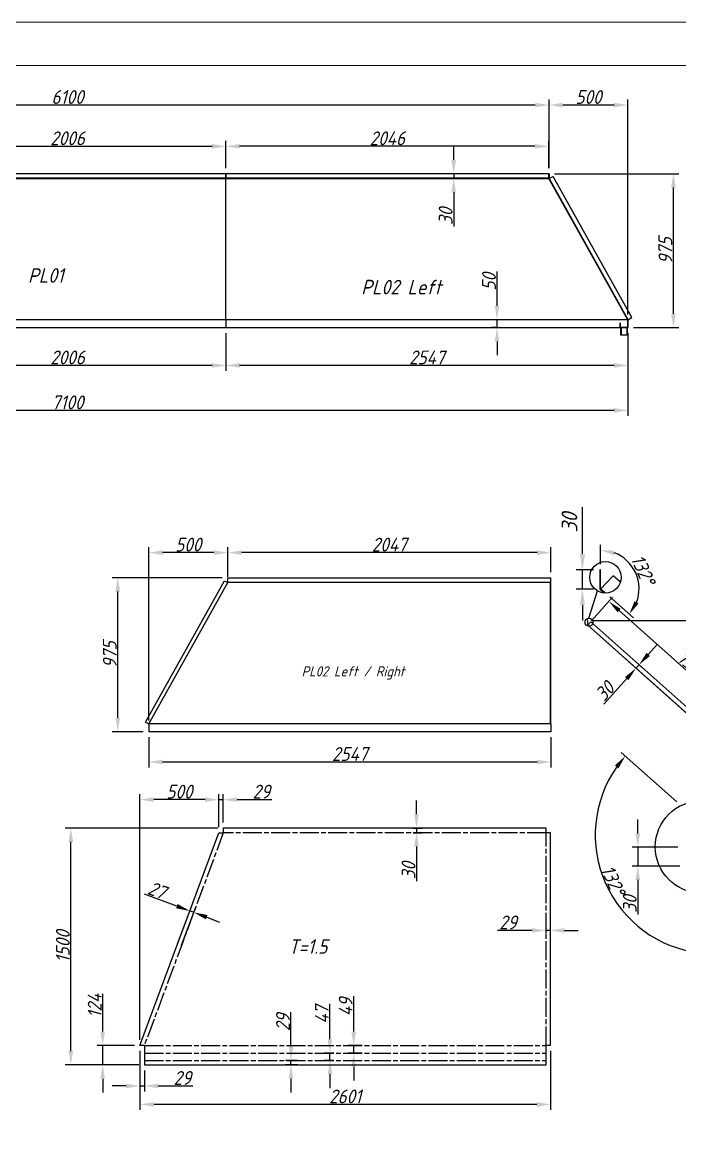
# Model space of a CAD drawing. Header units: millimetres. Extents: x 2225 to 18798, y -6307 to 4438.
# Drawn here: x 8211 to 12378, y -2559 to 4438 of the extents above; entities that cross this region are included whole.
import ezdxf

# ---------------------------------------------------------------- set-up
doc = ezdxf.new("R2010")
doc.units = ezdxf.units.MM
doc.header["$LTSCALE"] = 5
doc.linetypes.add('ACAD_ISO08W100', pattern=[36, 24, -3, 6, -3])
doc.linetypes.add('SLD-Solid', pattern=[0])
doc.styles.add('GENISO', font='geniso.shx', dxfattribs={"oblique": 15})
doc.dimstyles.new('Scale', dxfattribs={"dimscale": 35, "dimtxt": 2.5, "dimasz": 2.5, "dimexe": 1, "dimexo": 1, "dimgap": 0.2, "dimtad": 1, "dimdec": 0, "dimzin": 0, "dimtxsty": 'GENISO', "dimcen": 2.5, "dimclrd": 1, "dimclre": 1, "dimclrt": 256, "dimadec": 0, "dimazin": 0, "dimtfac": 1, "dimtdec": 0, "dimtmove": 0, "dimatfit": 3, "dimfxl": 1, "dimtzin": 0, "dimlwd": -1, "dimlwe": -1, "dimarcsym": 0})
doc.dimstyles.new('Scale 1B4', dxfattribs={"dimscale": 40, "dimtxt": 2.5, "dimasz": 2.5, "dimexe": 1, "dimexo": 1, "dimgap": 0.8, "dimtad": 1, "dimdec": 0, "dimlfac": 0.25, "dimzin": 0, "dimtxsty": 'GENISO', "dimcen": 2.5, "dimclrd": 1, "dimclre": 1, "dimclrt": 256, "dimadec": 0, "dimazin": 0, "dimtfac": 1, "dimtdec": 0, "dimtmove": 0, "dimatfit": 3, "dimfxl": 1, "dimtzin": 0, "dimlwd": -1, "dimlwe": -1, "dimarcsym": 0})
doc.dimstyles.new('Scale 4', dxfattribs={"dimscale": 35, "dimtxt": 2.5, "dimasz": 2.5, "dimexe": 1, "dimexo": 1, "dimgap": 0.2, "dimtad": 1, "dimdec": 0, "dimlfac": 0.25, "dimzin": 0, "dimtxsty": 'GENISO', "dimcen": 2.5, "dimclrd": 1, "dimclre": 1, "dimclrt": 256, "dimadec": 0, "dimazin": 0, "dimtfac": 1, "dimtdec": 0, "dimtmove": 0, "dimatfit": 3, "dimfxl": 1, "dimtzin": 0, "dimlwd": -1, "dimlwe": -1, "dimarcsym": 0})

# ---------------------------------------------------------------- blocks, each defined once
blk = doc.blocks.new('dfsdfdcxvcx')
at = {"color": 3}
for p, q in [((415, 4251.5), (415, 4206.5)), ((450, 4251.5), (450, 4206.5))]:
    blk.add_line(p, q, dxfattribs=at)
blk.add_lwpolyline([(455, 4251.5), (410, 4251.5), (410, 4206.5), (455, 4206.5)], close=True, dxfattribs=at)
blk = doc.blocks.new('*D57')
at = {"color": 1, "transparency": 16777216}
for p, q in [((4949.1, 2467.5), (4949.1, 1943.4)), ((12049.1, 2467.5), (12049.1, 1943.4)), ((11961.6, 1978.4), (5036.6, 1978.4))]:
    blk.add_line(p, q, dxfattribs=at)
for points in [[(5036.6, 1993), (5036.6, 1963.8), (4949.1, 1978.4)], [(11961.6, 1993), (11961.6, 1963.8), (12049.1, 1978.4)]]:
    blk.add_solid(points, dxfattribs=at)
at = {"layer": 'Defpoints', "color": 0, "transparency": 16777216}
for p in [(4949.1, 2502.5), (12049.1, 2502.5), (4949.1, 1978.4)]:
    blk.add_point(p, dxfattribs=at)
at = {"transparency": 16777216, "insert": (8499.1, 2029.2), "char_height": 87.5, "attachment_point": 5, "style": 'GENISO'}
blk.add_mtext('7100', dxfattribs=at)
blk = doc.blocks.new('*D58')
at = {"color": 1, "transparency": 16777216}
for p, q in [((5449.1, 3512.5), (5449.1, 3947.4)), ((11549.1, 3512.5), (11549.1, 3947.4)), ((11461.6, 3912.4), (5536.6, 3912.4))]:
    blk.add_line(p, q, dxfattribs=at)
for points in [[(5536.6, 3927), (5536.6, 3897.8), (5449.1, 3912.4)], [(11461.6, 3927), (11461.6, 3897.8), (11549.1, 3912.4)]]:
    blk.add_solid(points, dxfattribs=at)
at = {"layer": 'Defpoints', "color": 0, "transparency": 16777216}
for p in [(5449.1, 3912.4), (5449.1, 3477.5), (11549.1, 3477.5)]:
    blk.add_point(p, dxfattribs=at)
at = {"transparency": 16777216, "insert": (8499.1, 3963.2), "char_height": 87.5, "attachment_point": 5, "style": 'GENISO'}
blk.add_mtext('6100', dxfattribs=at)
blk = doc.blocks.new('*D59')
at = {"color": 1, "transparency": 16777216}
for p, q in [((11549.1, 3512.5), (11549.1, 3947.4)), ((12049.1, 2586.7), (12049.1, 3947.4)), ((11961.6, 3912.4), (11636.6, 3912.4))]:
    blk.add_line(p, q, dxfattribs=at)
for points in [[(11636.6, 3927), (11636.6, 3897.8), (11549.1, 3912.4)], [(11961.6, 3927), (11961.6, 3897.8), (12049.1, 3912.4)]]:
    blk.add_solid(points, dxfattribs=at)
at = {"layer": 'Defpoints', "color": 0, "transparency": 16777216}
for p in [(11549.1, 3912.4), (11549.1, 3477.5), (12049.1, 2551.7)]:
    blk.add_point(p, dxfattribs=at)
at = {"transparency": 16777216, "insert": (11799.1, 3963.2), "char_height": 87.5, "attachment_point": 5, "style": 'GENISO'}
blk.add_mtext('500', dxfattribs=at)
blk = doc.blocks.new('*D67')
at = {"color": 1, "transparency": 16777216}
for p, q in [((9502.1, 2467.5), (9502.1, 2228.1)), ((12049.1, 2467.5), (12049.1, 2228.1)), ((11961.6, 2263.1), (9589.6, 2263.1))]:
    blk.add_line(p, q, dxfattribs=at)
for points in [[(9589.6, 2277.7), (9589.6, 2248.5), (9502.1, 2263.1)], [(11961.6, 2277.7), (11961.6, 2248.5), (12049.1, 2263.1)]]:
    blk.add_solid(points, dxfattribs=at)
at = {"layer": 'Defpoints', "color": 0, "transparency": 16777216}
for p in [(9502.1, 2502.5), (12049.1, 2502.5), (9502.1, 2263.1)]:
    blk.add_point(p, dxfattribs=at)
at = {"transparency": 16777216, "insert": (10775.6, 2313.9), "char_height": 87.5, "attachment_point": 5, "style": 'GENISO'}
blk.add_mtext('2547', dxfattribs=at)
blk = doc.blocks.new('*D68')
at = {"color": 1, "transparency": 16777216}
for p, q in [((7496.1, 2467.5), (7496.1, 2228.1)), ((9502.1, 2467.5), (9502.1, 2228.1)), ((9414.6, 2263.1), (7583.6, 2263.1))]:
    blk.add_line(p, q, dxfattribs=at)
for points in [[(7583.6, 2277.7), (7583.6, 2248.5), (7496.1, 2263.1)], [(9414.6, 2277.7), (9414.6, 2248.5), (9502.1, 2263.1)]]:
    blk.add_solid(points, dxfattribs=at)
at = {"layer": 'Defpoints', "color": 0, "transparency": 16777216}
for p in [(7496.1, 2502.5), (9502.1, 2502.5), (7496.1, 2263.1)]:
    blk.add_point(p, dxfattribs=at)
at = {"transparency": 16777216, "insert": (8499.1, 2313.9), "char_height": 87.5, "attachment_point": 5, "style": 'GENISO'}
blk.add_mtext('2006', dxfattribs=at)
blk = doc.blocks.new('*D70')
at = {"color": 1, "transparency": 16777216}
for p, q in [((11584.1, 3477.5), (12372, 3477.5)), ((12337, 2590), (12337, 3390)), ((12084.1, 2502.5), (12372, 2502.5))]:
    blk.add_line(p, q, dxfattribs=at)
for points in [[(12322.4, 3390), (12351.5, 3390), (12337, 3477.5)], [(12322.4, 2590), (12351.5, 2590), (12337, 2502.5)]]:
    blk.add_solid(points, dxfattribs=at)
at = {"layer": 'Defpoints', "color": 0, "transparency": 16777216}
for p in [(11549.1, 3477.5), (12337, 3477.5), (12049.1, 2502.5)]:
    blk.add_point(p, dxfattribs=at)
at = {"transparency": 16777216, "insert": (12286.2, 2990), "char_height": 87.5, "attachment_point": 5, "rotation": 90, "style": 'GENISO'}
blk.add_mtext('975', dxfattribs=at)
blk = doc.blocks.new('*D71')
at = {"color": 1, "transparency": 16777216}
for p, q in [((10945.3, 3565), (10945.3, 3652.5)), ((10986.4, 3477.5), (10910.3, 3477.5)), ((10986.4, 3447.5), (10910.3, 3447.5)), ((10945.3, 3477.5), (10945.3, 3447.5)), ((10945.3, 3360), (10945.3, 3142.2))]:
    blk.add_line(p, q, dxfattribs=at)
for points in [[(10930.7, 3565), (10959.9, 3565), (10945.3, 3477.5)], [(10930.7, 3360), (10959.9, 3360), (10945.3, 3447.5)]]:
    blk.add_solid(points, dxfattribs=at)
at = {"layer": 'Defpoints', "color": 0, "transparency": 16777216}
for p in [(10945.3, 3447.5), (11021.4, 3477.5), (11021.4, 3447.5)]:
    blk.add_point(p, dxfattribs=at)
at = {"transparency": 16777216, "insert": (10894.5, 3207.3), "char_height": 87.5, "attachment_point": 5, "rotation": 90, "style": 'GENISO'}
blk.add_mtext('30', dxfattribs=at)
blk = doc.blocks.new('*D72')
at = {"color": 1, "transparency": 16777216}
for p, q in [((11219.7, 2640), (11219.7, 2857.7)), ((11212.6, 2552.5), (11184.7, 2552.5)), ((11219.7, 2502.5), (11219.7, 2552.5)), ((11212.6, 2502.5), (11184.7, 2502.5)), ((11219.7, 2415), (11219.7, 2327.5))]:
    blk.add_line(p, q, dxfattribs=at)
for points in [[(11205.1, 2640), (11234.3, 2640), (11219.7, 2552.5)], [(11205.1, 2415), (11234.3, 2415), (11219.7, 2502.5)]]:
    blk.add_solid(points, dxfattribs=at)
at = {"layer": 'Defpoints', "color": 0, "transparency": 16777216}
for p in [(11219.7, 2552.5), (11247.6, 2552.5), (11247.6, 2502.5)]:
    blk.add_point(p, dxfattribs=at)
at = {"transparency": 16777216, "insert": (11168.9, 2792.6), "char_height": 87.5, "attachment_point": 5, "rotation": 90, "style": 'GENISO'}
blk.add_mtext('50', dxfattribs=at)
blk = doc.blocks.new('*D98')
at = {"color": 1, "transparency": 16777216}
for p, q in [((8957.6, -2078), (8957.6, -2452)), ((11558.6, -2078), (11558.6, -2452)), ((11471.1, -2417), (9045.1, -2417))]:
    blk.add_line(p, q, dxfattribs=at)
for points in [[(9045.1, -2402.5), (9045.1, -2431.6), (8957.6, -2417)], [(11471.1, -2402.5), (11471.1, -2431.6), (11558.6, -2417)]]:
    blk.add_solid(points, dxfattribs=at)
at = {"layer": 'Defpoints', "color": 0, "transparency": 16777216}
for p in [(8957.6, -2043), (11558.6, -2043), (8957.6, -2417)]:
    blk.add_point(p, dxfattribs=at)
at = {"transparency": 16777216, "insert": (10258.1, -2366.3), "char_height": 87.5, "attachment_point": 5, "style": 'GENISO'}
blk.add_mtext('2601', dxfattribs=at)
blk = doc.blocks.new('*D99')
at = {"color": 1, "transparency": 16777216}
for p, q in [((9451.1, -667), (8485.1, -667)), ((8520.1, -2079.5), (8520.1, -754.5)), ((8951.1, -2167), (8485.1, -2167))]:
    blk.add_line(p, q, dxfattribs=at)
for points in [[(8505.6, -754.5), (8534.7, -754.5), (8520.1, -667)], [(8505.6, -2079.5), (8534.7, -2079.5), (8520.1, -2167)]]:
    blk.add_solid(points, dxfattribs=at)
at = {"layer": 'Defpoints', "color": 0, "transparency": 16777216}
for p in [(8520.1, -667), (9486.1, -667), (8986.1, -2167)]:
    blk.add_point(p, dxfattribs=at)
at = {"transparency": 16777216, "insert": (8469.4, -1417), "char_height": 87.5, "attachment_point": 5, "rotation": 90, "style": 'GENISO'}
blk.add_mtext('1500', dxfattribs=at)
blk = doc.blocks.new('*D100')
at = {"color": 1, "transparency": 16777216}
for p, q in [((9914.5, -2051), (9914.5, -1831.8)), ((9954.9, -2138.5), (9879.5, -2138.5)), ((9954.9, -2167), (9879.5, -2167)), ((9914.5, -2167), (9914.5, -2138.5)), ((9914.5, -2254.5), (9914.5, -2342))]:
    blk.add_line(p, q, dxfattribs=at)
for points in [[(9900, -2051), (9929.1, -2051), (9914.5, -2138.5)], [(9900, -2254.5), (9929.1, -2254.5), (9914.5, -2167)]]:
    blk.add_solid(points, dxfattribs=at)
at = {"layer": 'Defpoints', "color": 0, "transparency": 16777216}
for p in [(9914.5, -2138.5), (9989.9, -2138.5), (9989.9, -2167)]:
    blk.add_point(p, dxfattribs=at)
at = {"transparency": 16777216, "insert": (9863.8, -1897.6), "char_height": 87.5, "attachment_point": 5, "rotation": 90, "style": 'GENISO'}
blk.add_mtext('29', dxfattribs=at)
blk = doc.blocks.new('*D101')
at = {"color": 1, "transparency": 16777216}
for p, q in [((10161.6, -2004), (10161.6, -1781.1)), ((10186.9, -2091.5), (10126.6, -2091.5)), ((10161.6, -2138.5), (10161.6, -2091.5)), ((10186.9, -2138.5), (10126.6, -2138.5)), ((10161.6, -2226), (10161.6, -2313.5))]:
    blk.add_line(p, q, dxfattribs=at)
for points in [[(10147, -2004), (10176.2, -2004), (10161.6, -2091.5)], [(10147, -2226), (10176.2, -2226), (10161.6, -2138.5)]]:
    blk.add_solid(points, dxfattribs=at)
at = {"layer": 'Defpoints', "color": 0, "transparency": 16777216}
for p in [(10161.6, -2091.5), (10221.9, -2091.5), (10221.9, -2138.5)]:
    blk.add_point(p, dxfattribs=at)
at = {"transparency": 16777216, "insert": (10110.8, -1848.8), "char_height": 87.5, "attachment_point": 5, "rotation": 90, "style": 'GENISO'}
blk.add_mtext('47', dxfattribs=at)
blk = doc.blocks.new('*D102')
at = {"color": 1, "transparency": 16777216}
for p, q in [((10311.9, -1955.5), (10311.9, -1732.2)), ((10365.7, -2043), (10276.9, -2043)), ((10365.7, -2091.5), (10276.9, -2091.5)), ((10311.9, -2091.5), (10311.9, -2043)), ((10311.9, -2179), (10311.9, -2266.5))]:
    blk.add_line(p, q, dxfattribs=at)
for points in [[(10297.3, -1955.5), (10326.5, -1955.5), (10311.9, -2043)], [(10297.3, -2179), (10326.5, -2179), (10311.9, -2091.5)]]:
    blk.add_solid(points, dxfattribs=at)
at = {"layer": 'Defpoints', "color": 0, "transparency": 16777216}
for p in [(10311.9, -2043), (10400.7, -2043), (10400.7, -2091.5)]:
    blk.add_point(p, dxfattribs=at)
at = {"transparency": 16777216, "insert": (10261.1, -1800.1), "char_height": 87.5, "attachment_point": 5, "rotation": 90, "style": 'GENISO'}
blk.add_mtext('49', dxfattribs=at)
blk = doc.blocks.new('*D103')
at = {"color": 1, "transparency": 16777216}
for p, q in [((10709.8, -579.5), (10709.8, -492)), ((10689.3, -667), (10744.8, -667)), ((10689.3, -697), (10744.8, -697)), ((10709.8, -667), (10709.8, -697)), ((10709.8, -784.5), (10709.8, -1002.2))]:
    blk.add_line(p, q, dxfattribs=at)
for points in [[(10695.3, -579.5), (10724.4, -579.5), (10709.8, -667)], [(10695.3, -784.5), (10724.4, -784.5), (10709.8, -697)]]:
    blk.add_solid(points, dxfattribs=at)
at = {"layer": 'Defpoints', "color": 0, "transparency": 16777216}
for p in [(10654.3, -667), (10654.3, -697), (10709.8, -697)]:
    blk.add_point(p, dxfattribs=at)
at = {"transparency": 16777216, "insert": (10659.1, -937.1), "char_height": 87.5, "attachment_point": 5, "rotation": 90, "style": 'GENISO'}
blk.add_mtext('30', dxfattribs=at)
blk = doc.blocks.new('*D105')
at = {"color": 1, "transparency": 16777216}
for p, q in [((9370.1, -486.9), (9282.6, -486.9)), ((9457.6, -662), (9457.6, -451.9)), ((9457.6, -486.9), (9486.1, -486.9)), ((9486.1, -632), (9486.1, -451.9)), ((9573.6, -486.9), (9792.8, -486.9))]:
    blk.add_line(p, q, dxfattribs=at)
for points in [[(9370.1, -472.3), (9370.1, -501.4), (9457.6, -486.9)], [(9573.6, -472.3), (9573.6, -501.4), (9486.1, -486.9)]]:
    blk.add_solid(points, dxfattribs=at)
at = {"layer": 'Defpoints', "color": 0, "transparency": 16777216}
for p in [(9457.6, -486.9), (9457.6, -697), (9486.1, -667)]:
    blk.add_point(p, dxfattribs=at)
at = {"transparency": 16777216, "insert": (9726.9, -436.1), "char_height": 87.5, "attachment_point": 5, "style": 'GENISO'}
blk.add_mtext('29', dxfattribs=at)
blk = doc.blocks.new('*D96')
at = {"color": 1, "transparency": 16777216}
for p, q in [((8957.6, -2078), (8957.6, -2335.2)), ((8986.1, -2202), (8986.1, -2335.2)), ((8870.1, -2300.2), (8782.6, -2300.2)), ((8957.6, -2300.2), (8986.1, -2300.2)), ((9073.6, -2300.2), (9292.8, -2300.2))]:
    blk.add_line(p, q, dxfattribs=at)
for points in [[(8870.1, -2285.6), (8870.1, -2314.8), (8957.6, -2300.2)], [(9073.6, -2285.6), (9073.6, -2314.8), (8986.1, -2300.2)]]:
    blk.add_solid(points, dxfattribs=at)
at = {"layer": 'Defpoints', "color": 0, "transparency": 16777216}
for p in [(8957.6, -2043), (8986.1, -2167), (8986.1, -2300.2)]:
    blk.add_point(p, dxfattribs=at)
at = {"transparency": 16777216, "insert": (9226.9, -2249.4), "char_height": 87.5, "attachment_point": 5, "style": 'GENISO'}
blk.add_mtext('29', dxfattribs=at)
blk = doc.blocks.new('*D97')
at = {"color": 1, "transparency": 16777216}
for p, q in [((8722, -1955.5), (8722, -1717)), ((8922.6, -2043), (8687, -2043)), ((8722, -2167), (8722, -2043)), ((8951.1, -2167), (8687, -2167)), ((8722, -2254.5), (8722, -2342))]:
    blk.add_line(p, q, dxfattribs=at)
for points in [[(8707.4, -1955.5), (8736.6, -1955.5), (8722, -2043)], [(8707.4, -2254.5), (8736.6, -2254.5), (8722, -2167)]]:
    blk.add_solid(points, dxfattribs=at)
at = {"layer": 'Defpoints', "color": 0, "transparency": 16777216}
for p in [(8722, -2043), (8957.6, -2043), (8986.1, -2167)]:
    blk.add_point(p, dxfattribs=at)
at = {"transparency": 16777216, "insert": (8671.2, -1792.5), "char_height": 87.5, "attachment_point": 5, "rotation": 90, "style": 'GENISO'}
blk.add_mtext('124', dxfattribs=at)
blk = doc.blocks.new('*D107')
at = {"color": 1, "transparency": 16777216}
for p, q in [((9478.7, 918.4), (8782.5, 918.4)), ((8817.5, 30.9), (8817.5, 830.9)), ((8978.7, -56.6), (8782.5, -56.6))]:
    blk.add_line(p, q, dxfattribs=at)
for points in [[(8802.9, 830.9), (8832.1, 830.9), (8817.5, 918.4)], [(8802.9, 30.9), (8832.1, 30.9), (8817.5, -56.6)]]:
    blk.add_solid(points, dxfattribs=at)
at = {"layer": 'Defpoints', "color": 0, "transparency": 16777216}
for p in [(8817.5, 918.4), (9513.7, 918.4), (9013.7, -56.6)]:
    blk.add_point(p, dxfattribs=at)
at = {"transparency": 16777216, "insert": (8766.7, 430.9), "char_height": 87.5, "attachment_point": 5, "rotation": 90, "style": 'GENISO'}
blk.add_mtext('975', dxfattribs=at)
blk = doc.blocks.new('*D108')
at = {"color": 1, "transparency": 16777216}
for p, q in [((9513.7, 953.4), (9513.7, 1112.5)), ((11473.2, 1077.5), (9601.2, 1077.5)), ((11560.7, 953.4), (11560.7, 1112.5))]:
    blk.add_line(p, q, dxfattribs=at)
for points in [[(9601.2, 1092.1), (9601.2, 1063), (9513.7, 1077.5)], [(11473.2, 1092.1), (11473.2, 1063), (11560.7, 1077.5)]]:
    blk.add_solid(points, dxfattribs=at)
at = {"layer": 'Defpoints', "color": 0, "transparency": 16777216}
for p in [(9513.7, 1077.5), (9513.7, 918.4), (11560.7, 918.4)]:
    blk.add_point(p, dxfattribs=at)
at = {"transparency": 16777216, "insert": (10537.2, 1128.3), "char_height": 87.5, "attachment_point": 5, "style": 'GENISO'}
blk.add_mtext('2047', dxfattribs=at)
blk = doc.blocks.new('*D109')
at = {"color": 1, "transparency": 16777216}
for p, q in [((9013.7, 14.7), (9013.7, 1112.5)), ((9426.2, 1077.5), (9101.2, 1077.5)), ((9513.7, 923.4), (9513.7, 1112.5))]:
    blk.add_line(p, q, dxfattribs=at)
for points in [[(9101.2, 1092.1), (9101.2, 1063), (9013.7, 1077.5)], [(9426.2, 1092.1), (9426.2, 1063), (9513.7, 1077.5)]]:
    blk.add_solid(points, dxfattribs=at)
at = {"layer": 'Defpoints', "color": 0, "transparency": 16777216}
for p in [(9013.7, 1077.5), (9513.7, 888.4), (9013.7, -20.3)]:
    blk.add_point(p, dxfattribs=at)
at = {"transparency": 16777216, "insert": (9263.7, 1128.3), "char_height": 87.5, "attachment_point": 5, "style": 'GENISO'}
blk.add_mtext('500', dxfattribs=at)
blk = doc.blocks.new('*D110')
at = {"color": 1, "transparency": 16777216}
for p, q in [((8957.6, -2008), (8957.6, -451.9)), ((9370.1, -486.9), (9045.1, -486.9)), ((9457.6, -662), (9457.6, -451.9))]:
    blk.add_line(p, q, dxfattribs=at)
for points in [[(9045.1, -472.3), (9045.1, -501.4), (8957.6, -486.9)], [(9370.1, -472.3), (9370.1, -501.4), (9457.6, -486.9)]]:
    blk.add_solid(points, dxfattribs=at)
at = {"layer": 'Defpoints', "color": 0, "transparency": 16777216}
for p in [(8957.6, -486.9), (9457.6, -697), (8957.6, -2043)]:
    blk.add_point(p, dxfattribs=at)
at = {"transparency": 16777216, "insert": (9207.6, -436.1), "char_height": 87.5, "attachment_point": 5, "style": 'GENISO'}
blk.add_mtext('500', dxfattribs=at)
blk = doc.blocks.new('*D111')
at = {"color": 1, "transparency": 16777216}
for p, q in [((9191.8, -1161.2), (8986.6, -1085)), ((9196.7, -1399.2), (9286, -1158.9)), ((9221.8, -1408.5), (9311.1, -1168.2)), ((9298.9, -1201), (9273.8, -1191.7)), ((9380.9, -1231.5), (9462.9, -1262))]:
    blk.add_line(p, q, dxfattribs=at)
for points in [[(9196.9, -1147.6), (9186.7, -1174.9), (9273.8, -1191.7)], [(9386, -1217.8), (9375.8, -1245.2), (9298.9, -1201)]]:
    blk.add_solid(points, dxfattribs=at)
at = {"layer": 'Defpoints', "color": 0, "transparency": 16777216}
for p in [(9273.8, -1191.7), (9184.6, -1432), (9209.6, -1441.3)]:
    blk.add_point(p, dxfattribs=at)
at = {"transparency": 16777216, "insert": (9065.9, -1060.3), "char_height": 87.5, "attachment_point": 5, "rotation": 339.62143, "style": 'GENISO'}
blk.add_mtext('27', dxfattribs=at)
blk = doc.blocks.new('*D112')
at = {"color": 1, "transparency": 16777216}
for p, q in [((11442.6, -1315.2), (11223.4, -1315.2)), ((11530.1, -1335), (11530.1, -1280.2)), ((11558.6, -1315.2), (11530.1, -1315.2)), ((11558.6, -1335), (11558.6, -1280.2)), ((11646.1, -1315.2), (11733.6, -1315.2))]:
    blk.add_line(p, q, dxfattribs=at)
for points in [[(11442.6, -1300.6), (11442.6, -1329.8), (11530.1, -1315.2)], [(11646.1, -1300.6), (11646.1, -1329.8), (11558.6, -1315.2)]]:
    blk.add_solid(points, dxfattribs=at)
at = {"layer": 'Defpoints', "color": 0, "transparency": 16777216}
for p in [(11530.1, -1315.2), (11530.1, -1370), (11558.6, -1370)]:
    blk.add_point(p, dxfattribs=at)
at = {"transparency": 16777216, "insert": (11289.3, -1264.5), "char_height": 87.5, "attachment_point": 5, "style": 'GENISO'}
blk.add_mtext('29', dxfattribs=at)
blk = doc.blocks.new('*D113')
at = {"color": 1, "transparency": 16777216}
for p, q in [((9013.7, -91.6), (9013.7, -283.5)), ((11560.7, -91.6), (11560.7, -283.5)), ((11473.2, -248.5), (9101.2, -248.5))]:
    blk.add_line(p, q, dxfattribs=at)
for points in [[(9101.2, -233.9), (9101.2, -263.1), (9013.7, -248.5)], [(11473.2, -233.9), (11473.2, -263.1), (11560.7, -248.5)]]:
    blk.add_solid(points, dxfattribs=at)
at = {"layer": 'Defpoints', "color": 0, "transparency": 16777216}
for p in [(9013.7, -56.6), (11560.7, -56.6), (9013.7, -248.5)]:
    blk.add_point(p, dxfattribs=at)
at = {"transparency": 16777216, "insert": (10287.2, -197.8), "char_height": 87.5, "attachment_point": 5, "style": 'GENISO'}
blk.add_mtext('2547', dxfattribs=at)
blk = doc.blocks.new('*D115')
at = {"color": 1, "transparency": 16777216}
for p, q in [((12111.6, -700.7), (12111.6, -613.2)), ((12364.8, -788.2), (12076.6, -788.2)), ((12111.6, -788.2), (12111.6, -908.2)), ((12376.8, -908.2), (12076.6, -908.2)), ((12111.6, -995.7), (12111.6, -1213.4))]:
    blk.add_line(p, q, dxfattribs=at)
for points in [[(12097, -700.7), (12126.2, -700.7), (12111.6, -788.2)], [(12097, -995.7), (12126.2, -995.7), (12111.6, -908.2)]]:
    blk.add_solid(points, dxfattribs=at)
at = {"layer": 'Defpoints', "color": 0, "transparency": 16777216}
for p in [(12399.8, -788.2), (12111.6, -908.2), (12411.8, -908.2)]:
    blk.add_point(p, dxfattribs=at)
at = {"transparency": 16777216, "insert": (12060.8, -1148.3), "char_height": 87.5, "attachment_point": 5, "rotation": 90, "style": 'GENISO'}
blk.add_mtext('30', dxfattribs=at)
blk = doc.blocks.new('*D117')
at = {"color": 1, "transparency": 16777216}
for p, q in [((12358.4, -501), (12006.1, -187.3)), ((12593.8, -931.2), (12593.8, -1497.6))]:
    blk.add_line(p, q, dxfattribs=at)
blk.add_arc((12593.8, -710.7), 751.9, 144.98673, 263.32894, dxfattribs=at)
for points in [[(11966.5, -270.2), (11989.4, -288.3), (12032.3, -210.6)], [(12507.3, -1442.9), (12505.6, -1472.1), (12593.8, -1462.6)]]:
    blk.add_solid(points, dxfattribs=at)
at = {"layer": 'Defpoints', "color": 0, "transparency": 16777216}
for p in [(12384.5, -524.3), (11842.5, -739.7), (12591.9, -709), (12593.8, -713.3), (12593.8, -896.2)]:
    blk.add_point(p, dxfattribs=at)
at = {"transparency": 16777216, "insert": (11954.1, -997.6), "char_height": 87.5, "attachment_point": 5, "rotation": 294.15784, "style": 'GENISO'}
blk.add_mtext('132°', dxfattribs=at)
blk = doc.blocks.new('*D118')
at = {"color": 1, "transparency": 16777216}
for p, q in [((11818, 644.9), (11951.4, 794.6)), ((12867.4, -68.4), (11993.4, 710.3)), ((12822.6, -250.2), (12956, -100.5))]:
    blk.add_line(p, q, dxfattribs=at)
for points in [[(12003.1, 721.2), (11983.7, 699.4), (11928.1, 768.5)], [(12877.1, -57.6), (12857.7, -79.3), (12932.7, -126.7)]]:
    blk.add_solid(points, dxfattribs=at)
at = {"layer": 'Defpoints', "color": 0, "transparency": 16777216}
for p in [(11928.1, 768.5), (11794.7, 618.8), (12799.3, -276.4)]:
    blk.add_point(p, dxfattribs=at)
at = {"transparency": 16777216, "insert": (12464.2, 358.8), "char_height": 87.5, "attachment_point": 5, "rotation": 318.29788, "style": 'GENISO'}
blk.add_mtext('1346', dxfattribs=at)
blk = doc.blocks.new('*D119')
at = {"color": 1, "transparency": 16777216}
for p, q in [((11829.6, 648.7), (13187.2, 648.7)), ((13152.2, -238.8), (13152.2, 561.2)), ((12831.6, -326.3), (13187.2, -326.3))]:
    blk.add_line(p, q, dxfattribs=at)
for points in [[(13137.6, 561.2), (13166.8, 561.2), (13152.2, 648.7)], [(13137.6, -238.8), (13166.8, -238.8), (13152.2, -326.3)]]:
    blk.add_solid(points, dxfattribs=at)
at = {"layer": 'Defpoints', "color": 0, "transparency": 16777216}
for p in [(11794.6, 648.7), (13152.2, 648.7), (12796.6, -326.3)]:
    blk.add_point(p, dxfattribs=at)
at = {"transparency": 16777216, "insert": (13101.4, 161.2), "char_height": 87.5, "attachment_point": 5, "rotation": 90, "style": 'GENISO'}
blk.add_mtext('975', dxfattribs=at)
blk = doc.blocks.new('*D120')
at = {"color": 1, "transparency": 16777216}
for p, q in [((11876.3, 1004.3), (11876.3, 1127.2)), ((11933.9, 797.9), (12083.9, 664.3))]:
    blk.add_line(p, q, dxfattribs=at)
blk.add_arc((11876.3, 849.2), 243, 339.06294, 69.25273, dxfattribs=at)
for points in [[(11959.7, 1062.1), (11965, 1090.8), (11876.3, 1092.2)], [(12115.7, 754.8), (12090.7, 770), (12057.7, 687.6)]]:
    blk.add_solid(points, dxfattribs=at)
at = {"layer": 'Defpoints', "color": 0, "transparency": 16777216}
for p in [(11876.3, 969.3), (11876.3, 851.9), (11878.2, 847.5), (12119.1, 858.6), (11907.8, 821.2)]:
    blk.add_point(p, dxfattribs=at)
at = {"transparency": 16777216, "insert": (12144.3, 969.4), "char_height": 87.5, "attachment_point": 5, "rotation": 294.15784, "style": 'GENISO'}
blk.add_mtext('132°', dxfattribs=at)
blk = doc.blocks.new('*D121')
at = {"color": 1, "transparency": 16777216}
for p, q in [((11760.7, 1069.3), (11760.7, 1366.2)), ((11830.3, 969.3), (11720.7, 969.3)), ((11760.7, 847.1), (11760.7, 969.3)), ((11831.3, 847.1), (11720.7, 847.1)), ((11760.7, 747.1), (11760.7, 647.1))]:
    blk.add_line(p, q, dxfattribs=at)
for points in [[(11744.1, 1069.3), (11777.4, 1069.3), (11760.7, 969.3)], [(11744.1, 747.1), (11777.4, 747.1), (11760.7, 847.1)]]:
    blk.add_solid(points, dxfattribs=at)
at = {"layer": 'Defpoints', "color": 0, "transparency": 16777216}
for p in [(11760.7, 969.3), (11870.3, 969.3), (11871.3, 847.1)]:
    blk.add_point(p, dxfattribs=at)
at = {"transparency": 16777216, "insert": (11678.7, 1267.7), "char_height": 100, "attachment_point": 5, "rotation": 90, "style": 'GENISO'}
blk.add_mtext('30', dxfattribs=at)
blk = doc.blocks.new('*D122')
at = {"color": 1, "transparency": 16777216}
for p, q in [((12177.7, 432.9), (12235.9, 498.2)), ((12119.5, 367.5), (12099.6, 345.1)), ((12126.5, 361.3), (12145.7, 344.2)), ((12106.5, 338.9), (12125.7, 321.8)), ((12041.4, 279.8), (11896.6, 117.2))]:
    blk.add_line(p, q, dxfattribs=at)
for points in [[(12166.8, 442.6), (12188.6, 423.2), (12119.5, 367.5)], [(12030.5, 289.5), (12052.3, 270.1), (12099.6, 345.1)]]:
    blk.add_solid(points, dxfattribs=at)
at = {"layer": 'Defpoints', "color": 0, "transparency": 16777216}
for p in [(12080.4, 362.2), (12100.4, 384.6), (12099.6, 345.1)]:
    blk.add_point(p, dxfattribs=at)
at = {"transparency": 16777216, "insert": (11902, 199.5), "char_height": 87.5, "attachment_point": 5, "rotation": 48.31567, "style": 'GENISO'}
blk.add_mtext('30', dxfattribs=at)
blk = doc.blocks.new('*D144')
at = {"color": 1, "transparency": 16777216}
for p, q in [((7496.1, 3512.5), (7496.1, 3686)), ((7583.6, 3651), (9414.6, 3651)), ((9502.1, 3512.5), (9502.1, 3686))]:
    blk.add_line(p, q, dxfattribs=at)
for points in [[(7583.6, 3665.6), (7583.6, 3636.4), (7496.1, 3651)], [(9414.6, 3665.6), (9414.6, 3636.4), (9502.1, 3651)]]:
    blk.add_solid(points, dxfattribs=at)
at = {"layer": 'Defpoints', "color": 0, "transparency": 16777216}
for p in [(9502.1, 3651), (7496.1, 3477.5), (9502.1, 3477.5)]:
    blk.add_point(p, dxfattribs=at)
at = {"transparency": 16777216, "insert": (8499.1, 3701.7), "char_height": 87.5, "attachment_point": 5, "style": 'GENISO'}
blk.add_mtext('2006', dxfattribs=at)
blk = doc.blocks.new('*D145')
at = {"color": 1, "transparency": 16777216}
for p, q in [((9502.1, 3512.5), (9502.1, 3686)), ((11460.1, 3651), (9589.6, 3651)), ((11547.6, 3512.5), (11547.6, 3686))]:
    blk.add_line(p, q, dxfattribs=at)
for points in [[(9589.6, 3665.6), (9589.6, 3636.4), (9502.1, 3651)], [(11460.1, 3665.6), (11460.1, 3636.4), (11547.6, 3651)]]:
    blk.add_solid(points, dxfattribs=at)
at = {"layer": 'Defpoints', "color": 0, "transparency": 16777216}
for p in [(9502.1, 3651), (9502.1, 3477.5), (11547.6, 3477.5)]:
    blk.add_point(p, dxfattribs=at)
at = {"transparency": 16777216, "insert": (10524.8, 3701.7), "char_height": 87.5, "attachment_point": 5, "style": 'GENISO'}
blk.add_mtext('2046', dxfattribs=at)

msp = doc.modelspace()

# ---------------------------------------------------------------- linework, layer by layer
at = {"color": 1}
msp.add_line((11549.1, 3477.5), (5449.1, 3477.5), dxfattribs=at)
for p, q in [((11547.6, 3447.5), (5450.6, 3447.5)), ((9502.1, 2552.5), (9502.1, 3447.5)), ((11547.6, 3477.5), (11547.6, 3447.5)), ((11547.9, 3446.4), (11574.5, 3460.5)), ((12073.9, 2566.5), (11574.5, 3460.5)), ((12049.1, 2552.5), (4949.1, 2552.5)), ((9502.1, 2552.5), (9502.1, 2502.5)), ((12047.4, 2552.5), (12073.9, 2566.5)), ((4949.1, 2502.5), (12049.1, 2502.5)), ((12049.1, 2505.5), (12049.1, 2502.5)), ((9513.7, 918.4), (11560.7, 918.4)), ((9513.7, 888.4), (9513.7, 918.4)), ((11560.7, 888.4), (11560.7, 918.4)), ((11874.1, 843.1), (11956.3, 930.6)), ((12001.7, 890.1), (11956.3, 930.6)), ((8993.6, 4.7), (9493.6, 899.7)), ((9013.7, -6.6), (9513.7, 888.4)), ((9015.2, -6.6), (9515.2, 888.4)), ((9493.6, 899.7), (9513.7, 888.4)), ((11560.7, 888.4), (9513.7, 888.4)), ((11559.2, -6.6), (11559.2, 888.4)), ((11560.7, -6.6), (11560.7, 888.4)), ((11794, 617.2), (11814.6, 639.1)), ((12817.9, -254.4), (11814.6, 639.1)), ((8993.6, 4.7), (9013.7, -6.6)), ((9013.7, -6.6), (9013.7, -56.6)), ((9015.2, -6.6), (9013.7, -6.6)), ((11560.7, -56.6), (9013.7, -56.6)), ((11559.2, -6.6), (9015.2, -6.6)), ((11559.2, -6.6), (11560.7, -6.6)), ((11560.7, -6.6), (11560.7, -56.6))]:
    msp.add_line(p, q)
at = {"color": 3}
for p, q in [((11802.2, 661.6), (11855.7, 835.2)), ((8957.6, -2043), (9457.6, -697)), ((9457.6, -697), (9486.1, -697)), ((11530.1, -667), (9486.1, -667)), ((9486.1, -667), (9486.1, -697)), ((11530.1, -697), (11530.1, -667)), ((11558.6, -697), (11530.1, -697)), ((11558.6, -2043), (11558.6, -697)), ((8986.1, -2043), (8957.6, -2043)), ((8986.1, -2043), (8986.1, -2167)), ((11530.1, -2167), (11530.1, -2043)), ((11558.6, -2043), (11530.1, -2043)), ((8986.1, -2167), (11530.1, -2167))]:
    msp.add_line(p, q, dxfattribs=at)
at = {"color": 3, "linetype": 'ACAD_ISO08W100'}
for p, q in [((9486.1, -697), (8986.1, -2043)), ((11530.1, -697), (9486.1, -697)), ((11530.1, -2043), (11530.1, -697)), ((8986.1, -2043), (11530.1, -2043)), ((8986.1, -2091.5), (11530.1, -2091.5)), ((8986.1, -2138.5), (11530.1, -2138.5))]:
    msp.add_line(p, q, dxfattribs=at)
at = {"color": 7, "linetype": 'SLD-Solid', "lineweight": 0}
for points in [[(3527.2, 4437.6), (18798.5, 4437.6), (18798.5, -6307.5), (3527.2, -6307.5)], [(3803.2, 4161.7), (18522.5, 4161.7), (18522.5, -6031.5), (3803.2, -6031.5)]]:
    msp.add_lwpolyline(points, close=True, dxfattribs=at)
at = {"color": 1}
for points in [[(7496.1, 3477.5), (7496.1, 3450.5, 0.414214), (7499.1, 3447.5), (9499.1, 3447.5, 0.414214), (9502.1, 3450.5), (9502.1, 3477.5), (9500.6, 3477.5), (9500.6, 3450.5, -0.414214), (9499.1, 3449), (7499.1, 3449, -0.414214), (7497.6, 3450.5), (7497.6, 3477.5)], [(9502.1, 3477.5), (9502.1, 3450.5, 0.414214), (9505.1, 3447.5), (11544.6, 3447.5, 0.414214), (11547.6, 3450.5), (11547.6, 3477.5), (11546.1, 3477.5), (11546.1, 3450.5, -0.414214), (11544.6, 3449), (9505.1, 3449, -0.414214), (9503.6, 3450.5), (9503.6, 3477.5)]]:
    msp.add_lwpolyline(points, format="xyb", close=True, dxfattribs=at)
msp.add_lwpolyline([(11549.1, 3477.5), (11549.1, 3447.8, 0.122268), (11549.3, 3447.1), (12048.7, 2553.1, -0.122268), (12049.1, 2551.7), (12049.1, 2505.5, -0.414214), (12046.1, 2502.5), (12002.1, 2502.5, -0.414214), (11999.1, 2505.5), (11999.1, 2532.5), (12000.6, 2532.5), (12000.6, 2505.5, 0.414214), (12002.1, 2504), (12046.1, 2504, 0.414214), (12047.6, 2505.5), (12047.6, 2551.7, 0.122268), (12047.4, 2552.4), (11547.9, 3446.4, -0.122268), (11547.6, 3447.8), (11547.6, 3477.5)], format="xyb", close=True)
for points in [[(11907.8, 821.2), (11878.2, 847.5, -0.206919), (11876.3, 851.9), (11876.3, 969.3), (11870.3, 969.3), (11870.3, 851.9, 0.206919), (11874.1, 843.1), (11898.3, 821.5)], [(12749.6, -296.3), (12749.6, -323.3, 0.414214), (12752.6, -326.3), (12796.6, -326.3, 0.414214), (12799.6, -323.3), (12799.6, -277.5, 0.206919), (12798.6, -275.4), (11795.1, 618.3, -0.206919), (11794.6, 619.4), (11794.6, 648.7), (11793.1, 648.7), (11793.1, 619.4, 0.206919), (11794, 617.2), (12797.6, -276.5, -0.206919), (12798.1, -277.5), (12798.1, -323.3, -0.414214), (12796.6, -324.8), (12752.6, -324.8, -0.414214), (12751.1, -323.3), (12751.1, -296.3)]]:
    msp.add_lwpolyline(points, format="xyb")
at = {"color": 3}
for centre, radius in [((11906.8, 921), 99.8), ((11802.2, 636.7), 25), ((12514.9, -786.3), 292.6)]:
    msp.add_circle(centre, radius, dxfattribs=at)

# ---------------------------------------------------------------- block references
msp.add_blockref('dfsdfdcxvcx', (11591.5, -1749.1))

# ---------------------------------------------------------------- texts
at = {"style": 'GENISO', "oblique": 15}
for s, height, p in [('PL01', 91.95, (8248.9, 2786.8)), ('PL02 Left', 91.95, (10359.7, 2713.4)), ('PL02 Left / Right', 64.364, (9982, 293.3)), ('T=1.5', 91.95, (9898.5, -1463.2))]:
    msp.add_text(s, height=height, dxfattribs=at).set_placement(p)

# ---------------------------------------------------------------- dimensions: what is measured, and where the dimension line sits
for base, p1, p2, picture, middle in [((5449.1, 3912.4), (11549.1, 3477.5), (5449.1, 3477.5), '*D58', (8499.1, 3963.2)), ((11549.1, 3912.4), (12049.1, 2551.7), (11549.1, 3477.5), '*D59', (11799.1, 3963.2)), ((4949.1, 1978.4), (12049.1, 2502.5), (4949.1, 2502.5), '*D57', (8499.1, 2029.2)), ((7496.1, 2263.1), (9502.1, 2502.5), (7496.1, 2502.5), '*D68', (8499.1, 2313.9)), ((9502.1, 2263.1), (12049.1, 2502.5), (9502.1, 2502.5), '*D67', (10775.6, 2313.9))]:
    dim = msp.add_linear_dim(base=base, p1=p1, p2=p2, dimstyle='Scale')
    dim.commit()
    dim.dimension.update_dxf_attribs({"geometry": picture, "text_midpoint": middle})
at = {"color": 3}
for base, p1, p2, picture, middle in [((9502.1, 3651), (7496.1, 3477.5), (9502.1, 3477.5), '*D144', (8499.1, 3701.7)), ((9502.0914574, 3650.9744338), (11547.5914574, 3477.4669227), (9502.0914574, 3477.4669227), '*D145', (10524.8414574, 3701.733046)), ((9013.7, 1077.5), (9513.7, 888.4), (9013.7, -20.3), '*D109', (9263.7, 1128.3)), ((9513.7, 1077.5), (11560.7, 918.4), (9513.7, 918.4), '*D108', (10537.2, 1128.3)), ((9013.7, -248.5), (11560.7, -56.6), (9013.7, -56.6), '*D113', (10287.2, -197.8)), ((8957.6, -486.9), (9457.6, -697), (8957.6, -2043), '*D110', (9207.6, -436.1)), ((11530.1071089, -1315.2108521), (11558.6071089, -1369.9785385), (11530.1071089, -1369.9785385), '*D112', (11289.2730662, -1264.4522399)), ((8986.1071089, -2300.2082039), (8957.6071089, -2042.9785385), (8986.1071089, -2166.9785385), '*D96', (9226.9411517, -2249.4495917)), ((8957.6, -2417), (11558.6, -2043), (8957.6, -2043), '*D98', (10258.1, -2366.3))]:
    dim = msp.add_linear_dim(base=base, p1=p1, p2=p2, dimstyle='Scale', dxfattribs=at)
    dim.commit()
    dim.dimension.update_dxf_attribs({"geometry": picture, "text_midpoint": middle})
for base, p1, p2, picture, middle in [((10945.3, 3447.5), (11021.4, 3477.5), (11021.4, 3447.5), '*D71', (10894.5, 3207.3)), ((12337, 3477.5), (12049.1, 2502.5), (11549.1, 3477.5), '*D70', (12286.2, 2990)), ((11219.7, 2552.5), (11247.6, 2502.5), (11247.6, 2552.5), '*D72', (11168.9, 2792.6))]:
    dim = msp.add_linear_dim(base=base, p1=p1, p2=p2, angle=90, dimstyle='Scale')
    dim.commit()
    dim.dimension.update_dxf_attribs({"geometry": picture, "text_midpoint": middle})
dim = msp.add_linear_dim(base=(11760.7, 969.3), p1=(11871.3, 847.1), p2=(11870.3, 969.3), angle=90, text='30', dimstyle='Scale 1B4', dxfattribs=at)
dim.commit()
dim.dimension.update_dxf_attribs({"geometry": '*D121', "text_midpoint": (11678.7, 1267.7)})
for base, line1, line2, dimstyle, picture, middle in [((12119.1, 858.6), ((11876.3, 851.9), (11876.3, 969.3)), ((11907.8, 821.2), (11878.2, 847.5)), 'Scale', '*D120', (12144.3, 969.4)), ((11842.5, -739.7), ((12384.5, -524.3), (12591.9, -709)), ((12593.8, -713.3), (12593.8, -896.2)), 'Scale 4', '*D117', (11954.1, -997.6))]:
    dim = msp.add_angular_dim_2l(base=base, line1=line1, line2=line2, dimstyle=dimstyle, dxfattribs=at)
    dim.commit()
    dim.dimension.update_dxf_attribs({"geometry": picture, "text_midpoint": middle})
for base, p1, p2, dimstyle, picture, middle in [((8817.5, 918.4), (9013.7, -56.6), (9513.7, 918.4), 'Scale', '*D107', (8766.7, 430.9)), ((13152.2, 648.7), (12796.6, -326.3), (11794.6, 648.7), 'Scale', '*D119', (13101.4, 161.2)), ((10709.8, -697), (10654.3, -667), (10654.3, -697), 'Scale', '*D103', (10659.1, -937.1)), ((12111.6, -908.2), (12399.8, -788.2), (12411.8, -908.2), 'Scale 4', '*D115', (12060.8, -1148.3)), ((8520.1, -667), (8986.1, -2167), (9486.1, -667), 'Scale', '*D99', (8469.4, -1417)), ((8722, -2043), (8986.1, -2167), (8957.6, -2043), 'Scale', '*D97', (8671.2, -1792.5)), ((10311.8848052, -2042.9785385), (10400.694567, -2091.4785385), (10400.694567, -2042.9785385), 'Scale', '*D102', (10261.1348052, -1800.1140512)), ((10161.6, -2091.5), (10221.9, -2138.5), (10221.9, -2091.5), 'Scale', '*D101', (10110.8, -1848.8)), ((9914.5394955, -2138.4785385), (9989.9439906, -2166.9785385), (9989.9439906, -2138.4785385), 'Scale', '*D100', (9863.7808832, -1897.6444958))]:
    dim = msp.add_linear_dim(base=base, p1=p1, p2=p2, angle=90, dimstyle=dimstyle, dxfattribs=at)
    dim.commit()
    dim.dimension.update_dxf_attribs({"geometry": picture, "text_midpoint": middle})
for p1, p2, distance, picture, middle in [((12799.3, -276.4), (11794.7, 618.8), -200.5, '*D118', (12464.2, 358.8)), ((12100.4, 384.6), (12080.4, 362.2), 25.7, '*D122', (11902, 199.5)), ((9209.6, -1441.3), (9184.6, -1432), -256.4, '*D111', (9065.9, -1060.3))]:
    dim = msp.add_aligned_dim(p1=p1, p2=p2, distance=distance, dimstyle='Scale', dxfattribs=at)
    dim.commit()
    dim.dimension.update_dxf_attribs({"geometry": picture, "text_midpoint": middle})
dim = msp.add_linear_dim(base=(9457.6071089, -486.8576986), p1=(9486.1071089, -666.9785385), p2=(9457.6071089, -696.9785385), dimstyle='Scale', dxfattribs=at)
dim.commit()
dim.dimension.update_dxf_attribs({"geometry": '*D105', "text_midpoint": (9726.9411517, -486.8576986), "dimtype": 160})

doc.saveas('drawing.dxf')
